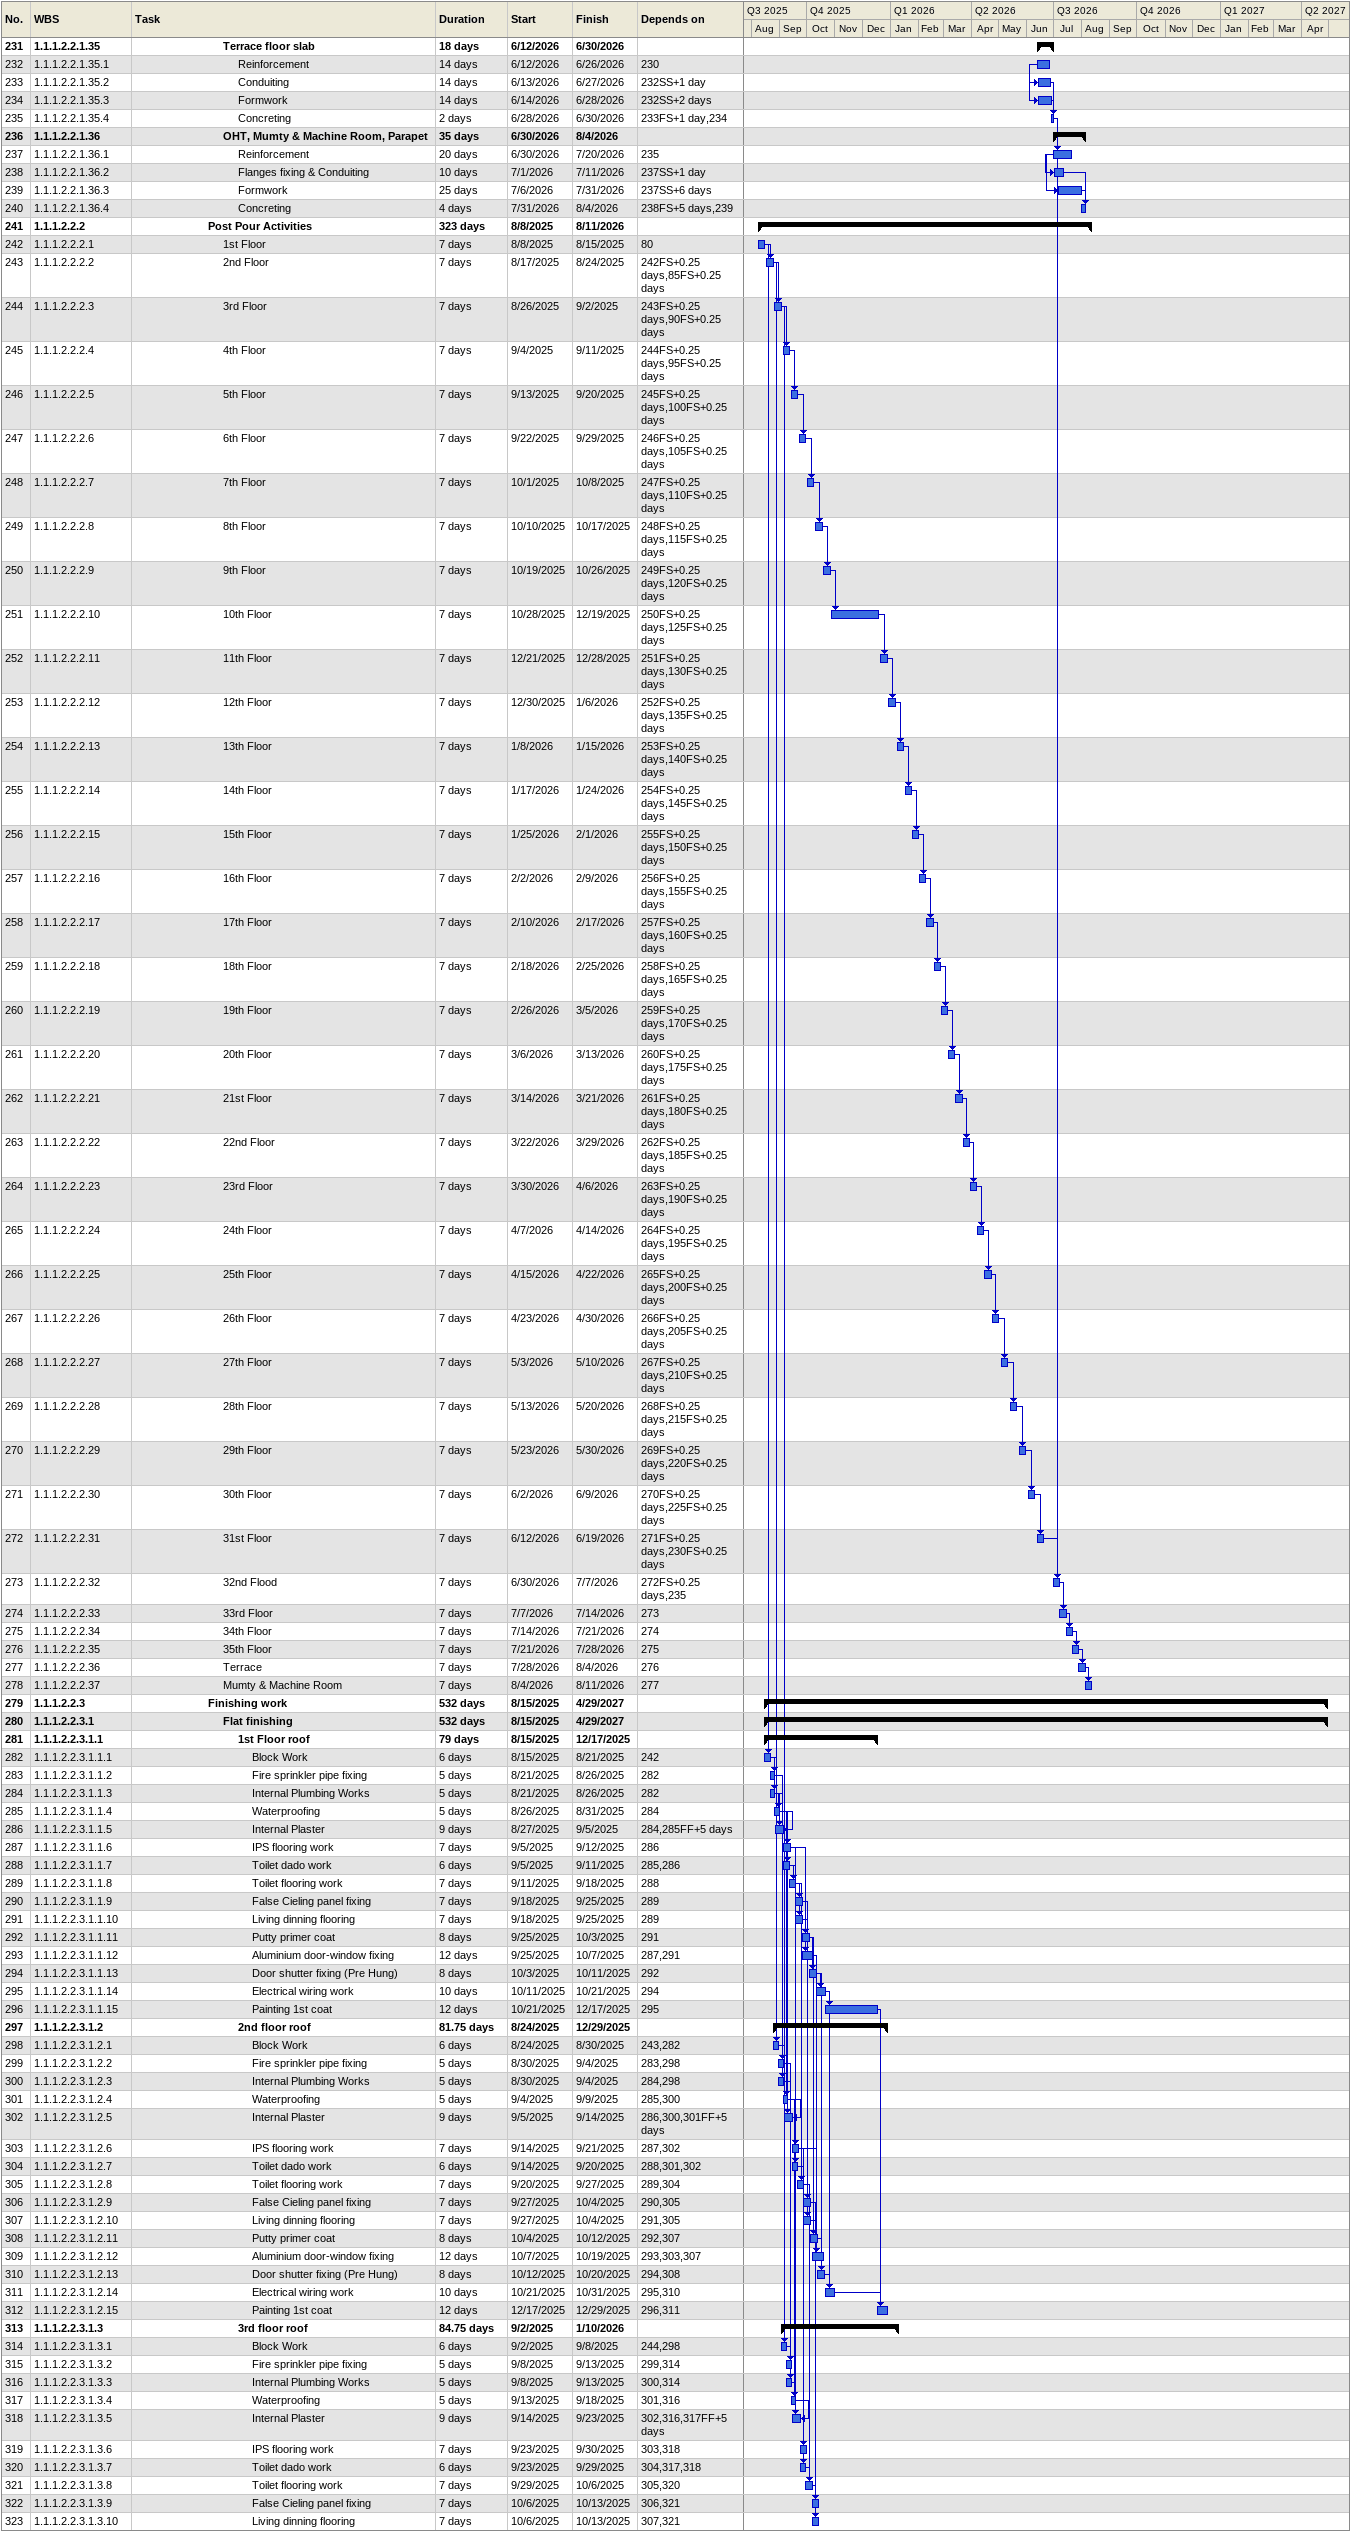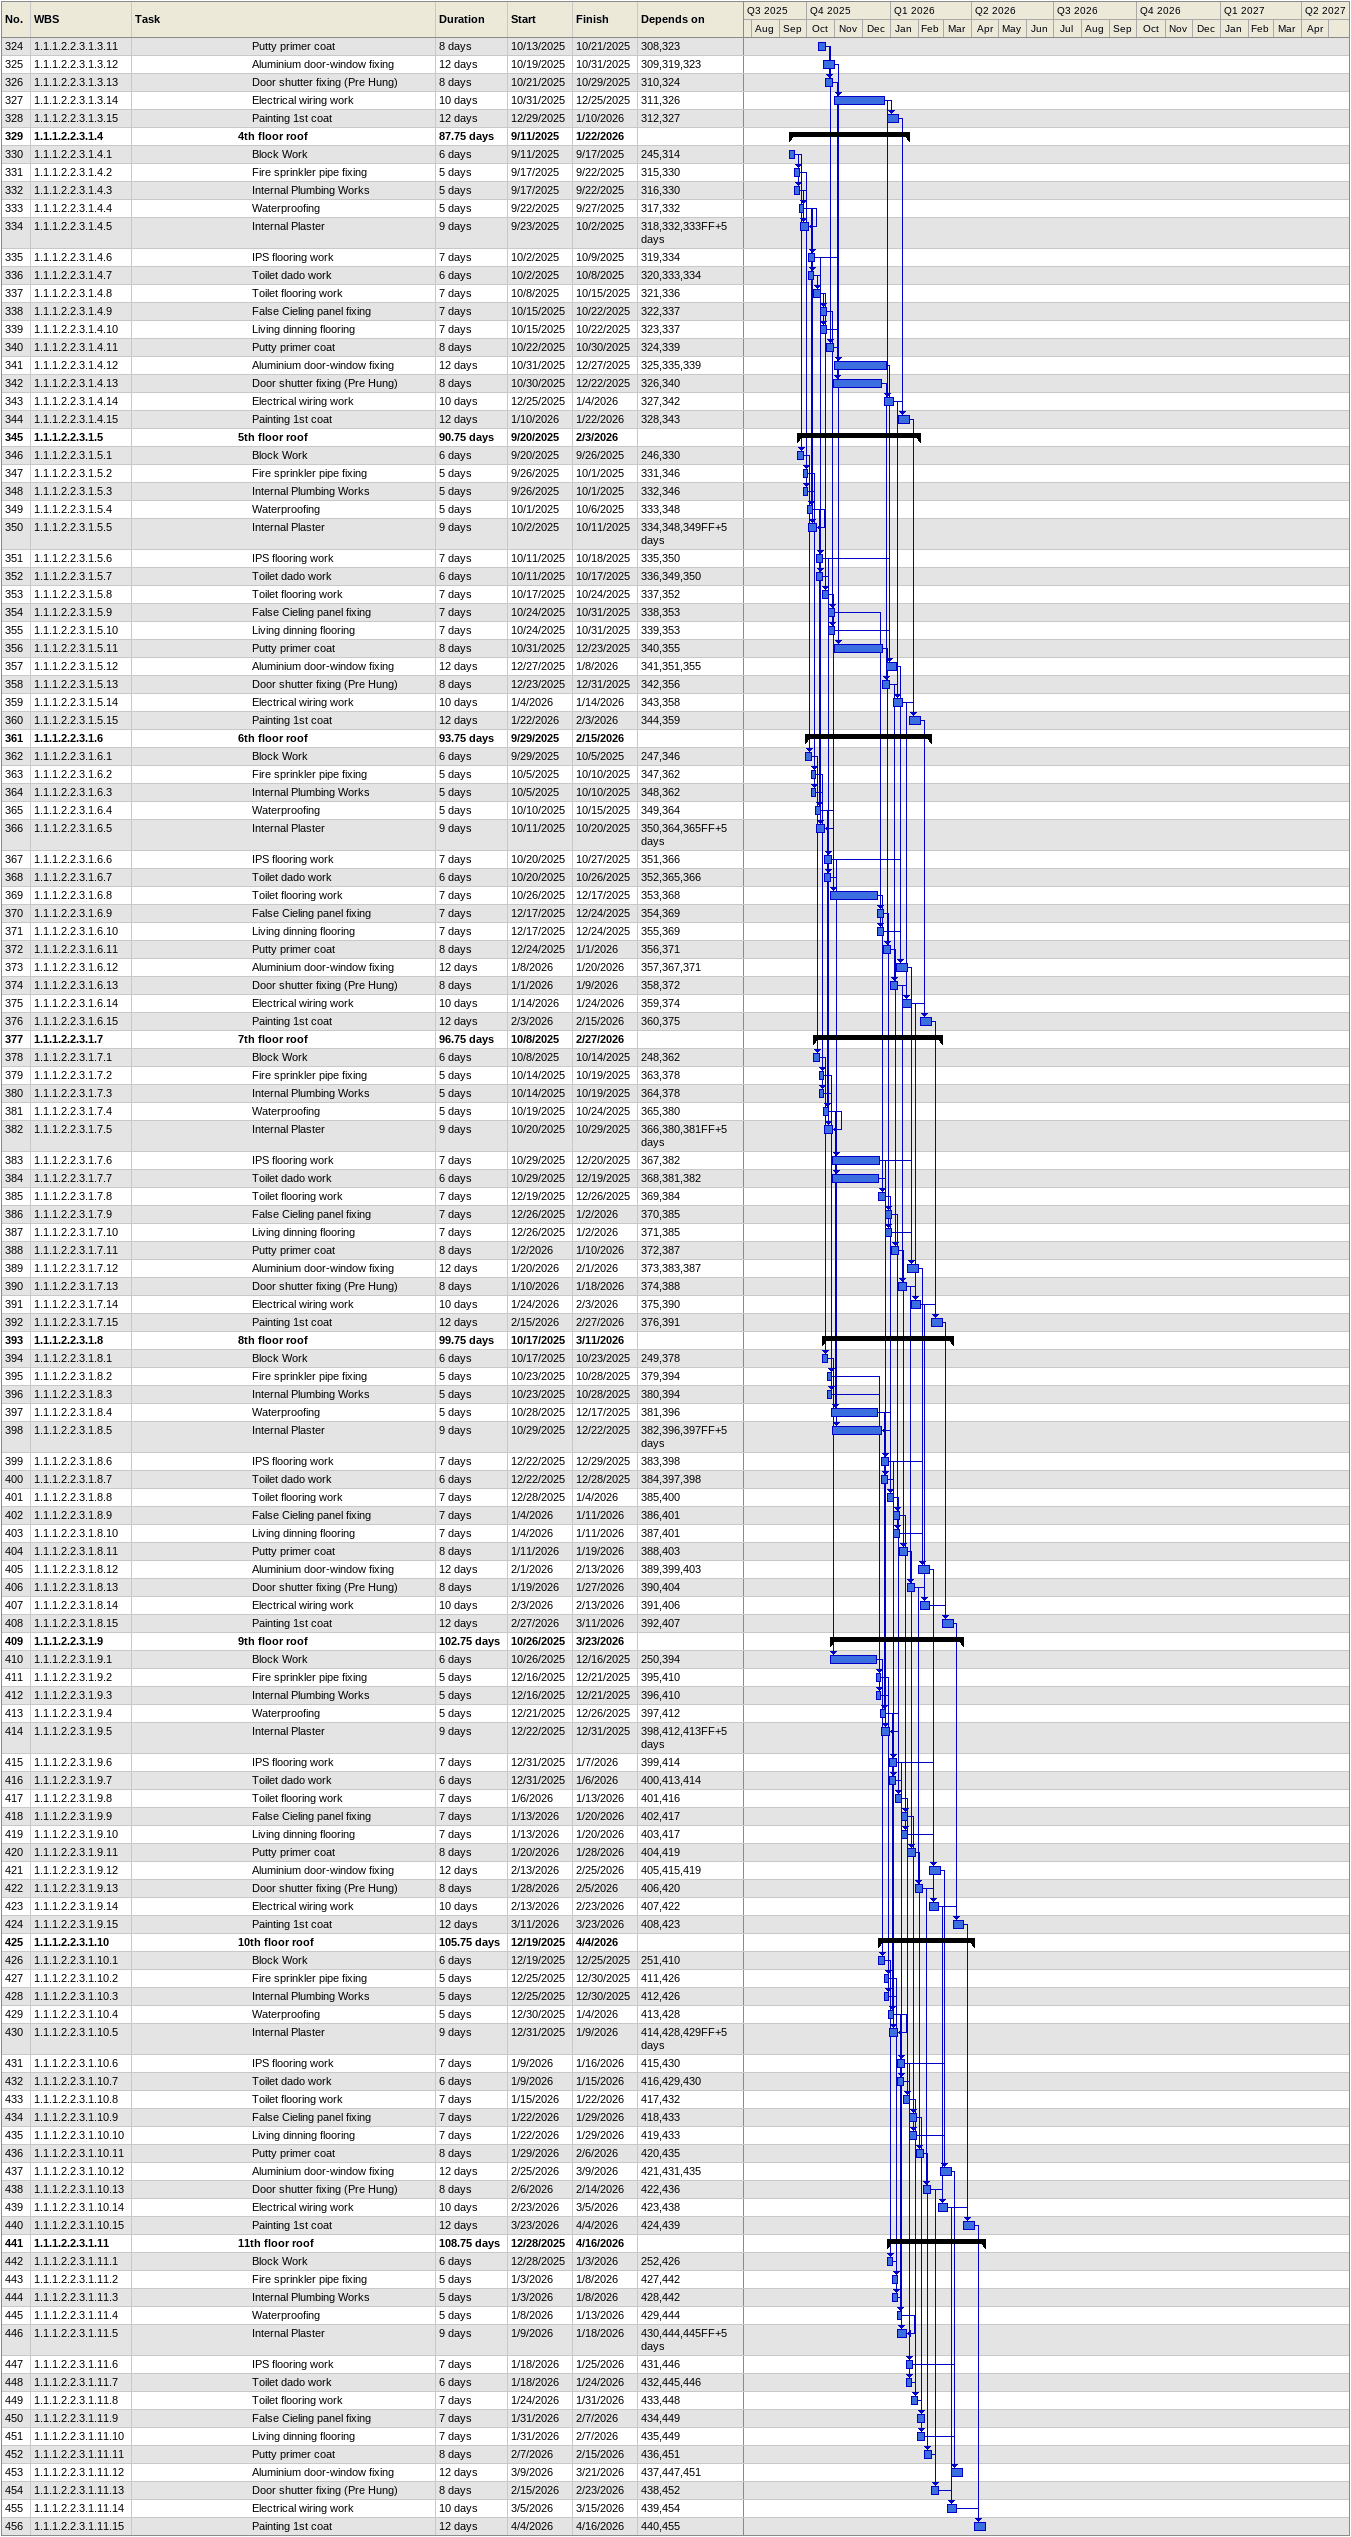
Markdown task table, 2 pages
| ID | WBS | Task | Duration | Start | Finish | Predecessors |
|---|---|---|---|---|---|---|
| 231 | 1.1.1.2.2.1.35 | **Terrace floor slab** | 18d | 2026-06-12 | 2026-06-30 |  |
| 232 | 1.1.1.2.2.1.35.1 | Reinforcement | 14d | 2026-06-12 | 2026-06-26 | 230 |
| 233 | 1.1.1.2.2.1.35.2 | Conduiting | 14d | 2026-06-13 | 2026-06-27 | 232SS+1d |
| 234 | 1.1.1.2.2.1.35.3 | Formwork | 14d | 2026-06-14 | 2026-06-28 | 232SS+2d |
| 235 | 1.1.1.2.2.1.35.4 | Concreting | 2d | 2026-06-28 | 2026-06-30 | 233FS+1d, 234 |
| 236 | 1.1.1.2.2.1.36 | **OHT, Mumty & Machine Room, Parapet** | 35d | 2026-06-30 | 2026-08-04 |  |
| 237 | 1.1.1.2.2.1.36.1 | Reinforcement | 20d | 2026-06-30 | 2026-07-20 | 235 |
| 238 | 1.1.1.2.2.1.36.2 | Flanges fixing & Conduiting | 10d | 2026-07-01 | 2026-07-11 | 237SS+1d |
| 239 | 1.1.1.2.2.1.36.3 | Formwork | 25d | 2026-07-06 | 2026-07-31 | 237SS+6d |
| 240 | 1.1.1.2.2.1.36.4 | Concreting | 4d | 2026-07-31 | 2026-08-04 | 238FS+5d, 239 |
| 241 | 1.1.1.2.2.2 | **Post Pour Activities** | 323d | 2025-08-08 | 2026-08-11 |  |
| 242 | 1.1.1.2.2.2.1 | 1st Floor | 7d | 2025-08-08 | 2025-08-15 | 80 |
| 243 | 1.1.1.2.2.2.2 | 2nd Floor | 7d | 2025-08-17 | 2025-08-24 | 242FS+0.25d, 85FS+0.25d |
| 244 | 1.1.1.2.2.2.3 | 3rd Floor | 7d | 2025-08-26 | 2025-09-02 | 243FS+0.25d, 90FS+0.25d |
| 245 | 1.1.1.2.2.2.4 | 4th Floor | 7d | 2025-09-04 | 2025-09-11 | 244FS+0.25d, 95FS+0.25d |
| 246 | 1.1.1.2.2.2.5 | 5th Floor | 7d | 2025-09-13 | 2025-09-20 | 245FS+0.25d, 100FS+0.25d |
| 247 | 1.1.1.2.2.2.6 | 6th Floor | 7d | 2025-09-22 | 2025-09-29 | 246FS+0.25d, 105FS+0.25d |
| 248 | 1.1.1.2.2.2.7 | 7th Floor | 7d | 2025-10-01 | 2025-10-08 | 247FS+0.25d, 110FS+0.25d |
| 249 | 1.1.1.2.2.2.8 | 8th Floor | 7d | 2025-10-10 | 2025-10-17 | 248FS+0.25d, 115FS+0.25d |
| 250 | 1.1.1.2.2.2.9 | 9th Floor | 7d | 2025-10-19 | 2025-10-26 | 249FS+0.25d, 120FS+0.25d |
| 251 | 1.1.1.2.2.2.10 | 10th Floor | 7d | 2025-10-28 | 2025-12-19 | 250FS+0.25d, 125FS+0.25d |
| 252 | 1.1.1.2.2.2.11 | 11th Floor | 7d | 2025-12-21 | 2025-12-28 | 251FS+0.25d, 130FS+0.25d |
| 253 | 1.1.1.2.2.2.12 | 12th Floor | 7d | 2025-12-30 | 2026-01-06 | 252FS+0.25d, 135FS+0.25d |
| 254 | 1.1.1.2.2.2.13 | 13th Floor | 7d | 2026-01-08 | 2026-01-15 | 253FS+0.25d, 140FS+0.25d |
| 255 | 1.1.1.2.2.2.14 | 14th Floor | 7d | 2026-01-17 | 2026-01-24 | 254FS+0.25d, 145FS+0.25d |
| 256 | 1.1.1.2.2.2.15 | 15th Floor | 7d | 2026-01-25 | 2026-02-01 | 255FS+0.25d, 150FS+0.25d |
| 257 | 1.1.1.2.2.2.16 | 16th Floor | 7d | 2026-02-02 | 2026-02-09 | 256FS+0.25d, 155FS+0.25d |
| 258 | 1.1.1.2.2.2.17 | 17th Floor | 7d | 2026-02-10 | 2026-02-17 | 257FS+0.25d, 160FS+0.25d |
| 259 | 1.1.1.2.2.2.18 | 18th Floor | 7d | 2026-02-18 | 2026-02-25 | 258FS+0.25d, 165FS+0.25d |
| 260 | 1.1.1.2.2.2.19 | 19th Floor | 7d | 2026-02-26 | 2026-03-05 | 259FS+0.25d, 170FS+0.25d |
| 261 | 1.1.1.2.2.2.20 | 20th Floor | 7d | 2026-03-06 | 2026-03-13 | 260FS+0.25d, 175FS+0.25d |
| 262 | 1.1.1.2.2.2.21 | 21st Floor | 7d | 2026-03-14 | 2026-03-21 | 261FS+0.25d, 180FS+0.25d |
| 263 | 1.1.1.2.2.2.22 | 22nd Floor | 7d | 2026-03-22 | 2026-03-29 | 262FS+0.25d, 185FS+0.25d |
| 264 | 1.1.1.2.2.2.23 | 23rd Floor | 7d | 2026-03-30 | 2026-04-06 | 263FS+0.25d, 190FS+0.25d |
| 265 | 1.1.1.2.2.2.24 | 24th Floor | 7d | 2026-04-07 | 2026-04-14 | 264FS+0.25d, 195FS+0.25d |
| 266 | 1.1.1.2.2.2.25 | 25th Floor | 7d | 2026-04-15 | 2026-04-22 | 265FS+0.25d, 200FS+0.25d |
| 267 | 1.1.1.2.2.2.26 | 26th Floor | 7d | 2026-04-23 | 2026-04-30 | 266FS+0.25d, 205FS+0.25d |
| 268 | 1.1.1.2.2.2.27 | 27th Floor | 7d | 2026-05-03 | 2026-05-10 | 267FS+0.25d, 210FS+0.25d |
| 269 | 1.1.1.2.2.2.28 | 28th Floor | 7d | 2026-05-13 | 2026-05-20 | 268FS+0.25d, 215FS+0.25d |
| 270 | 1.1.1.2.2.2.29 | 29th Floor | 7d | 2026-05-23 | 2026-05-30 | 269FS+0.25d, 220FS+0.25d |
| 271 | 1.1.1.2.2.2.30 | 30th Floor | 7d | 2026-06-02 | 2026-06-09 | 270FS+0.25d, 225FS+0.25d |
| 272 | 1.1.1.2.2.2.31 | 31st Floor | 7d | 2026-06-12 | 2026-06-19 | 271FS+0.25d, 230FS+0.25d |
| 273 | 1.1.1.2.2.2.32 | 32nd Flood | 7d | 2026-06-30 | 2026-07-07 | 272FS+0.25d, 235 |
| 274 | 1.1.1.2.2.2.33 | 33rd Floor | 7d | 2026-07-07 | 2026-07-14 | 273 |
| 275 | 1.1.1.2.2.2.34 | 34th Floor | 7d | 2026-07-14 | 2026-07-21 | 274 |
| 276 | 1.1.1.2.2.2.35 | 35th Floor | 7d | 2026-07-21 | 2026-07-28 | 275 |
| 277 | 1.1.1.2.2.2.36 | Terrace | 7d | 2026-07-28 | 2026-08-04 | 276 |
| 278 | 1.1.1.2.2.2.37 | Mumty & Machine Room | 7d | 2026-08-04 | 2026-08-11 | 277 |
| 279 | 1.1.1.2.2.3 | **Finishing work** | 532d | 2025-08-15 | 2027-04-29 |  |
| 280 | 1.1.1.2.2.3.1 | **Flat finishing** | 532d | 2025-08-15 | 2027-04-29 |  |
| 281 | 1.1.1.2.2.3.1.1 | **1st Floor roof** | 79d | 2025-08-15 | 2025-12-17 |  |
| 282 | 1.1.1.2.2.3.1.1.1 | Block Work | 6d | 2025-08-15 | 2025-08-21 | 242 |
| 283 | 1.1.1.2.2.3.1.1.2 | Fire sprinkler pipe fixing | 5d | 2025-08-21 | 2025-08-26 | 282 |
| 284 | 1.1.1.2.2.3.1.1.3 | Internal Plumbing Works | 5d | 2025-08-21 | 2025-08-26 | 282 |
| 285 | 1.1.1.2.2.3.1.1.4 | Waterproofing | 5d | 2025-08-26 | 2025-08-31 | 284 |
| 286 | 1.1.1.2.2.3.1.1.5 | Internal Plaster | 9d | 2025-08-27 | 2025-09-05 | 284, 285FF+5d |
| 287 | 1.1.1.2.2.3.1.1.6 | IPS flooring work | 7d | 2025-09-05 | 2025-09-12 | 286 |
| 288 | 1.1.1.2.2.3.1.1.7 | Toilet dado work | 6d | 2025-09-05 | 2025-09-11 | 285, 286 |
| 289 | 1.1.1.2.2.3.1.1.8 | Toilet flooring work | 7d | 2025-09-11 | 2025-09-18 | 288 |
| 290 | 1.1.1.2.2.3.1.1.9 | False Cieling panel fixing | 7d | 2025-09-18 | 2025-09-25 | 289 |
| 291 | 1.1.1.2.2.3.1.1.10 | Living dinning flooring | 7d | 2025-09-18 | 2025-09-25 | 289 |
| 292 | 1.1.1.2.2.3.1.1.11 | Putty primer coat | 8d | 2025-09-25 | 2025-10-03 | 291 |
| 293 | 1.1.1.2.2.3.1.1.12 | Aluminium door-window fixing | 12d | 2025-09-25 | 2025-10-07 | 287, 291 |
| 294 | 1.1.1.2.2.3.1.1.13 | Door shutter fixing (Pre Hung) | 8d | 2025-10-03 | 2025-10-11 | 292 |
| 295 | 1.1.1.2.2.3.1.1.14 | Electrical wiring work | 10d | 2025-10-11 | 2025-10-21 | 294 |
| 296 | 1.1.1.2.2.3.1.1.15 | Painting 1st coat | 12d | 2025-10-21 | 2025-12-17 | 295 |
| 297 | 1.1.1.2.2.3.1.2 | **2nd floor roof** | 81.75d | 2025-08-24 | 2025-12-29 |  |
| 298 | 1.1.1.2.2.3.1.2.1 | Block Work | 6d | 2025-08-24 | 2025-08-30 | 243, 282 |
| 299 | 1.1.1.2.2.3.1.2.2 | Fire sprinkler pipe fixing | 5d | 2025-08-30 | 2025-09-04 | 283, 298 |
| 300 | 1.1.1.2.2.3.1.2.3 | Internal Plumbing Works | 5d | 2025-08-30 | 2025-09-04 | 284, 298 |
| 301 | 1.1.1.2.2.3.1.2.4 | Waterproofing | 5d | 2025-09-04 | 2025-09-09 | 285, 300 |
| 302 | 1.1.1.2.2.3.1.2.5 | Internal Plaster | 9d | 2025-09-05 | 2025-09-14 | 286, 300, 301FF+5d |
| 303 | 1.1.1.2.2.3.1.2.6 | IPS flooring work | 7d | 2025-09-14 | 2025-09-21 | 287, 302 |
| 304 | 1.1.1.2.2.3.1.2.7 | Toilet dado work | 6d | 2025-09-14 | 2025-09-20 | 288, 301, 302 |
| 305 | 1.1.1.2.2.3.1.2.8 | Toilet flooring work | 7d | 2025-09-20 | 2025-09-27 | 289, 304 |
| 306 | 1.1.1.2.2.3.1.2.9 | False Cieling panel fixing | 7d | 2025-09-27 | 2025-10-04 | 290, 305 |
| 307 | 1.1.1.2.2.3.1.2.10 | Living dinning flooring | 7d | 2025-09-27 | 2025-10-04 | 291, 305 |
| 308 | 1.1.1.2.2.3.1.2.11 | Putty primer coat | 8d | 2025-10-04 | 2025-10-12 | 292, 307 |
| 309 | 1.1.1.2.2.3.1.2.12 | Aluminium door-window fixing | 12d | 2025-10-07 | 2025-10-19 | 293, 303, 307 |
| 310 | 1.1.1.2.2.3.1.2.13 | Door shutter fixing (Pre Hung) | 8d | 2025-10-12 | 2025-10-20 | 294, 308 |
| 311 | 1.1.1.2.2.3.1.2.14 | Electrical wiring work | 10d | 2025-10-21 | 2025-10-31 | 295, 310 |
| 312 | 1.1.1.2.2.3.1.2.15 | Painting 1st coat | 12d | 2025-12-17 | 2025-12-29 | 296, 311 |
| 313 | 1.1.1.2.2.3.1.3 | **3rd floor roof** | 84.75d | 2025-09-02 | 2026-01-10 |  |
| 314 | 1.1.1.2.2.3.1.3.1 | Block Work | 6d | 2025-09-02 | 2025-09-08 | 244, 298 |
| 315 | 1.1.1.2.2.3.1.3.2 | Fire sprinkler pipe fixing | 5d | 2025-09-08 | 2025-09-13 | 299, 314 |
| 316 | 1.1.1.2.2.3.1.3.3 | Internal Plumbing Works | 5d | 2025-09-08 | 2025-09-13 | 300, 314 |
| 317 | 1.1.1.2.2.3.1.3.4 | Waterproofing | 5d | 2025-09-13 | 2025-09-18 | 301, 316 |
| 318 | 1.1.1.2.2.3.1.3.5 | Internal Plaster | 9d | 2025-09-14 | 2025-09-23 | 302, 316, 317FF+5d |
| 319 | 1.1.1.2.2.3.1.3.6 | IPS flooring work | 7d | 2025-09-23 | 2025-09-30 | 303, 318 |
| 320 | 1.1.1.2.2.3.1.3.7 | Toilet dado work | 6d | 2025-09-23 | 2025-09-29 | 304, 317, 318 |
| 321 | 1.1.1.2.2.3.1.3.8 | Toilet flooring work | 7d | 2025-09-29 | 2025-10-06 | 305, 320 |
| 322 | 1.1.1.2.2.3.1.3.9 | False Cieling panel fixing | 7d | 2025-10-06 | 2025-10-13 | 306, 321 |
| 323 | 1.1.1.2.2.3.1.3.10 | Living dinning flooring | 7d | 2025-10-06 | 2025-10-13 | 307, 321 |
| 324 | 1.1.1.2.2.3.1.3.11 | Putty primer coat | 8d | 2025-10-13 | 2025-10-21 | 308, 323 |
| 325 | 1.1.1.2.2.3.1.3.12 | Aluminium door-window fixing | 12d | 2025-10-19 | 2025-10-31 | 309, 319, 323 |
| 326 | 1.1.1.2.2.3.1.3.13 | Door shutter fixing (Pre Hung) | 8d | 2025-10-21 | 2025-10-29 | 310, 324 |
| 327 | 1.1.1.2.2.3.1.3.14 | Electrical wiring work | 10d | 2025-10-31 | 2025-12-25 | 311, 326 |
| 328 | 1.1.1.2.2.3.1.3.15 | Painting 1st coat | 12d | 2025-12-29 | 2026-01-10 | 312, 327 |
| 329 | 1.1.1.2.2.3.1.4 | **4th floor roof** | 87.75d | 2025-09-11 | 2026-01-22 |  |
| 330 | 1.1.1.2.2.3.1.4.1 | Block Work | 6d | 2025-09-11 | 2025-09-17 | 245, 314 |
| 331 | 1.1.1.2.2.3.1.4.2 | Fire sprinkler pipe fixing | 5d | 2025-09-17 | 2025-09-22 | 315, 330 |
| 332 | 1.1.1.2.2.3.1.4.3 | Internal Plumbing Works | 5d | 2025-09-17 | 2025-09-22 | 316, 330 |
| 333 | 1.1.1.2.2.3.1.4.4 | Waterproofing | 5d | 2025-09-22 | 2025-09-27 | 317, 332 |
| 334 | 1.1.1.2.2.3.1.4.5 | Internal Plaster | 9d | 2025-09-23 | 2025-10-02 | 318, 332, 333FF+5d |
| 335 | 1.1.1.2.2.3.1.4.6 | IPS flooring work | 7d | 2025-10-02 | 2025-10-09 | 319, 334 |
| 336 | 1.1.1.2.2.3.1.4.7 | Toilet dado work | 6d | 2025-10-02 | 2025-10-08 | 320, 333, 334 |
| 337 | 1.1.1.2.2.3.1.4.8 | Toilet flooring work | 7d | 2025-10-08 | 2025-10-15 | 321, 336 |
| 338 | 1.1.1.2.2.3.1.4.9 | False Cieling panel fixing | 7d | 2025-10-15 | 2025-10-22 | 322, 337 |
| 339 | 1.1.1.2.2.3.1.4.10 | Living dinning flooring | 7d | 2025-10-15 | 2025-10-22 | 323, 337 |
| 340 | 1.1.1.2.2.3.1.4.11 | Putty primer coat | 8d | 2025-10-22 | 2025-10-30 | 324, 339 |
| 341 | 1.1.1.2.2.3.1.4.12 | Aluminium door-window fixing | 12d | 2025-10-31 | 2025-12-27 | 325, 335, 339 |
| 342 | 1.1.1.2.2.3.1.4.13 | Door shutter fixing (Pre Hung) | 8d | 2025-10-30 | 2025-12-22 | 326, 340 |
| 343 | 1.1.1.2.2.3.1.4.14 | Electrical wiring work | 10d | 2025-12-25 | 2026-01-04 | 327, 342 |
| 344 | 1.1.1.2.2.3.1.4.15 | Painting 1st coat | 12d | 2026-01-10 | 2026-01-22 | 328, 343 |
| 345 | 1.1.1.2.2.3.1.5 | **5th floor roof** | 90.75d | 2025-09-20 | 2026-02-03 |  |
| 346 | 1.1.1.2.2.3.1.5.1 | Block Work | 6d | 2025-09-20 | 2025-09-26 | 246, 330 |
| 347 | 1.1.1.2.2.3.1.5.2 | Fire sprinkler pipe fixing | 5d | 2025-09-26 | 2025-10-01 | 331, 346 |
| 348 | 1.1.1.2.2.3.1.5.3 | Internal Plumbing Works | 5d | 2025-09-26 | 2025-10-01 | 332, 346 |
| 349 | 1.1.1.2.2.3.1.5.4 | Waterproofing | 5d | 2025-10-01 | 2025-10-06 | 333, 348 |
| 350 | 1.1.1.2.2.3.1.5.5 | Internal Plaster | 9d | 2025-10-02 | 2025-10-11 | 334, 348, 349FF+5d |
| 351 | 1.1.1.2.2.3.1.5.6 | IPS flooring work | 7d | 2025-10-11 | 2025-10-18 | 335, 350 |
| 352 | 1.1.1.2.2.3.1.5.7 | Toilet dado work | 6d | 2025-10-11 | 2025-10-17 | 336, 349, 350 |
| 353 | 1.1.1.2.2.3.1.5.8 | Toilet flooring work | 7d | 2025-10-17 | 2025-10-24 | 337, 352 |
| 354 | 1.1.1.2.2.3.1.5.9 | False Cieling panel fixing | 7d | 2025-10-24 | 2025-10-31 | 338, 353 |
| 355 | 1.1.1.2.2.3.1.5.10 | Living dinning flooring | 7d | 2025-10-24 | 2025-10-31 | 339, 353 |
| 356 | 1.1.1.2.2.3.1.5.11 | Putty primer coat | 8d | 2025-10-31 | 2025-12-23 | 340, 355 |
| 357 | 1.1.1.2.2.3.1.5.12 | Aluminium door-window fixing | 12d | 2025-12-27 | 2026-01-08 | 341, 351, 355 |
| 358 | 1.1.1.2.2.3.1.5.13 | Door shutter fixing (Pre Hung) | 8d | 2025-12-23 | 2025-12-31 | 342, 356 |
| 359 | 1.1.1.2.2.3.1.5.14 | Electrical wiring work | 10d | 2026-01-04 | 2026-01-14 | 343, 358 |
| 360 | 1.1.1.2.2.3.1.5.15 | Painting 1st coat | 12d | 2026-01-22 | 2026-02-03 | 344, 359 |
| 361 | 1.1.1.2.2.3.1.6 | **6th floor roof** | 93.75d | 2025-09-29 | 2026-02-15 |  |
| 362 | 1.1.1.2.2.3.1.6.1 | Block Work | 6d | 2025-09-29 | 2025-10-05 | 247, 346 |
| 363 | 1.1.1.2.2.3.1.6.2 | Fire sprinkler pipe fixing | 5d | 2025-10-05 | 2025-10-10 | 347, 362 |
| 364 | 1.1.1.2.2.3.1.6.3 | Internal Plumbing Works | 5d | 2025-10-05 | 2025-10-10 | 348, 362 |
| 365 | 1.1.1.2.2.3.1.6.4 | Waterproofing | 5d | 2025-10-10 | 2025-10-15 | 349, 364 |
| 366 | 1.1.1.2.2.3.1.6.5 | Internal Plaster | 9d | 2025-10-11 | 2025-10-20 | 350, 364, 365FF+5d |
| 367 | 1.1.1.2.2.3.1.6.6 | IPS flooring work | 7d | 2025-10-20 | 2025-10-27 | 351, 366 |
| 368 | 1.1.1.2.2.3.1.6.7 | Toilet dado work | 6d | 2025-10-20 | 2025-10-26 | 352, 365, 366 |
| 369 | 1.1.1.2.2.3.1.6.8 | Toilet flooring work | 7d | 2025-10-26 | 2025-12-17 | 353, 368 |
| 370 | 1.1.1.2.2.3.1.6.9 | False Cieling panel fixing | 7d | 2025-12-17 | 2025-12-24 | 354, 369 |
| 371 | 1.1.1.2.2.3.1.6.10 | Living dinning flooring | 7d | 2025-12-17 | 2025-12-24 | 355, 369 |
| 372 | 1.1.1.2.2.3.1.6.11 | Putty primer coat | 8d | 2025-12-24 | 2026-01-01 | 356, 371 |
| 373 | 1.1.1.2.2.3.1.6.12 | Aluminium door-window fixing | 12d | 2026-01-08 | 2026-01-20 | 357, 367, 371 |
| 374 | 1.1.1.2.2.3.1.6.13 | Door shutter fixing (Pre Hung) | 8d | 2026-01-01 | 2026-01-09 | 358, 372 |
| 375 | 1.1.1.2.2.3.1.6.14 | Electrical wiring work | 10d | 2026-01-14 | 2026-01-24 | 359, 374 |
| 376 | 1.1.1.2.2.3.1.6.15 | Painting 1st coat | 12d | 2026-02-03 | 2026-02-15 | 360, 375 |
| 377 | 1.1.1.2.2.3.1.7 | **7th floor roof** | 96.75d | 2025-10-08 | 2026-02-27 |  |
| 378 | 1.1.1.2.2.3.1.7.1 | Block Work | 6d | 2025-10-08 | 2025-10-14 | 248, 362 |
| 379 | 1.1.1.2.2.3.1.7.2 | Fire sprinkler pipe fixing | 5d | 2025-10-14 | 2025-10-19 | 363, 378 |
| 380 | 1.1.1.2.2.3.1.7.3 | Internal Plumbing Works | 5d | 2025-10-14 | 2025-10-19 | 364, 378 |
| 381 | 1.1.1.2.2.3.1.7.4 | Waterproofing | 5d | 2025-10-19 | 2025-10-24 | 365, 380 |
| 382 | 1.1.1.2.2.3.1.7.5 | Internal Plaster | 9d | 2025-10-20 | 2025-10-29 | 366, 380, 381FF+5d |
| 383 | 1.1.1.2.2.3.1.7.6 | IPS flooring work | 7d | 2025-10-29 | 2025-12-20 | 367, 382 |
| 384 | 1.1.1.2.2.3.1.7.7 | Toilet dado work | 6d | 2025-10-29 | 2025-12-19 | 368, 381, 382 |
| 385 | 1.1.1.2.2.3.1.7.8 | Toilet flooring work | 7d | 2025-12-19 | 2025-12-26 | 369, 384 |
| 386 | 1.1.1.2.2.3.1.7.9 | False Cieling panel fixing | 7d | 2025-12-26 | 2026-01-02 | 370, 385 |
| 387 | 1.1.1.2.2.3.1.7.10 | Living dinning flooring | 7d | 2025-12-26 | 2026-01-02 | 371, 385 |
| 388 | 1.1.1.2.2.3.1.7.11 | Putty primer coat | 8d | 2026-01-02 | 2026-01-10 | 372, 387 |
| 389 | 1.1.1.2.2.3.1.7.12 | Aluminium door-window fixing | 12d | 2026-01-20 | 2026-02-01 | 373, 383, 387 |
| 390 | 1.1.1.2.2.3.1.7.13 | Door shutter fixing (Pre Hung) | 8d | 2026-01-10 | 2026-01-18 | 374, 388 |
| 391 | 1.1.1.2.2.3.1.7.14 | Electrical wiring work | 10d | 2026-01-24 | 2026-02-03 | 375, 390 |
| 392 | 1.1.1.2.2.3.1.7.15 | Painting 1st coat | 12d | 2026-02-15 | 2026-02-27 | 376, 391 |
| 393 | 1.1.1.2.2.3.1.8 | **8th floor roof** | 99.75d | 2025-10-17 | 2026-03-11 |  |
| 394 | 1.1.1.2.2.3.1.8.1 | Block Work | 6d | 2025-10-17 | 2025-10-23 | 249, 378 |
| 395 | 1.1.1.2.2.3.1.8.2 | Fire sprinkler pipe fixing | 5d | 2025-10-23 | 2025-10-28 | 379, 394 |
| 396 | 1.1.1.2.2.3.1.8.3 | Internal Plumbing Works | 5d | 2025-10-23 | 2025-10-28 | 380, 394 |
| 397 | 1.1.1.2.2.3.1.8.4 | Waterproofing | 5d | 2025-10-28 | 2025-12-17 | 381, 396 |
| 398 | 1.1.1.2.2.3.1.8.5 | Internal Plaster | 9d | 2025-10-29 | 2025-12-22 | 382, 396, 397FF+5d |
| 399 | 1.1.1.2.2.3.1.8.6 | IPS flooring work | 7d | 2025-12-22 | 2025-12-29 | 383, 398 |
| 400 | 1.1.1.2.2.3.1.8.7 | Toilet dado work | 6d | 2025-12-22 | 2025-12-28 | 384, 397, 398 |
| 401 | 1.1.1.2.2.3.1.8.8 | Toilet flooring work | 7d | 2025-12-28 | 2026-01-04 | 385, 400 |
| 402 | 1.1.1.2.2.3.1.8.9 | False Cieling panel fixing | 7d | 2026-01-04 | 2026-01-11 | 386, 401 |
| 403 | 1.1.1.2.2.3.1.8.10 | Living dinning flooring | 7d | 2026-01-04 | 2026-01-11 | 387, 401 |
| 404 | 1.1.1.2.2.3.1.8.11 | Putty primer coat | 8d | 2026-01-11 | 2026-01-19 | 388, 403 |
| 405 | 1.1.1.2.2.3.1.8.12 | Aluminium door-window fixing | 12d | 2026-02-01 | 2026-02-13 | 389, 399, 403 |
| 406 | 1.1.1.2.2.3.1.8.13 | Door shutter fixing (Pre Hung) | 8d | 2026-01-19 | 2026-01-27 | 390, 404 |
| 407 | 1.1.1.2.2.3.1.8.14 | Electrical wiring work | 10d | 2026-02-03 | 2026-02-13 | 391, 406 |
| 408 | 1.1.1.2.2.3.1.8.15 | Painting 1st coat | 12d | 2026-02-27 | 2026-03-11 | 392, 407 |
| 409 | 1.1.1.2.2.3.1.9 | **9th floor roof** | 102.75d | 2025-10-26 | 2026-03-23 |  |
| 410 | 1.1.1.2.2.3.1.9.1 | Block Work | 6d | 2025-10-26 | 2025-12-16 | 250, 394 |
| 411 | 1.1.1.2.2.3.1.9.2 | Fire sprinkler pipe fixing | 5d | 2025-12-16 | 2025-12-21 | 395, 410 |
| 412 | 1.1.1.2.2.3.1.9.3 | Internal Plumbing Works | 5d | 2025-12-16 | 2025-12-21 | 396, 410 |
| 413 | 1.1.1.2.2.3.1.9.4 | Waterproofing | 5d | 2025-12-21 | 2025-12-26 | 397, 412 |
| 414 | 1.1.1.2.2.3.1.9.5 | Internal Plaster | 9d | 2025-12-22 | 2025-12-31 | 398, 412, 413FF+5d |
| 415 | 1.1.1.2.2.3.1.9.6 | IPS flooring work | 7d | 2025-12-31 | 2026-01-07 | 399, 414 |
| 416 | 1.1.1.2.2.3.1.9.7 | Toilet dado work | 6d | 2025-12-31 | 2026-01-06 | 400, 413, 414 |
| 417 | 1.1.1.2.2.3.1.9.8 | Toilet flooring work | 7d | 2026-01-06 | 2026-01-13 | 401, 416 |
| 418 | 1.1.1.2.2.3.1.9.9 | False Cieling panel fixing | 7d | 2026-01-13 | 2026-01-20 | 402, 417 |
| 419 | 1.1.1.2.2.3.1.9.10 | Living dinning flooring | 7d | 2026-01-13 | 2026-01-20 | 403, 417 |
| 420 | 1.1.1.2.2.3.1.9.11 | Putty primer coat | 8d | 2026-01-20 | 2026-01-28 | 404, 419 |
| 421 | 1.1.1.2.2.3.1.9.12 | Aluminium door-window fixing | 12d | 2026-02-13 | 2026-02-25 | 405, 415, 419 |
| 422 | 1.1.1.2.2.3.1.9.13 | Door shutter fixing (Pre Hung) | 8d | 2026-01-28 | 2026-02-05 | 406, 420 |
| 423 | 1.1.1.2.2.3.1.9.14 | Electrical wiring work | 10d | 2026-02-13 | 2026-02-23 | 407, 422 |
| 424 | 1.1.1.2.2.3.1.9.15 | Painting 1st coat | 12d | 2026-03-11 | 2026-03-23 | 408, 423 |
| 425 | 1.1.1.2.2.3.1.10 | **10th floor roof** | 105.75d | 2025-12-19 | 2026-04-04 |  |
| 426 | 1.1.1.2.2.3.1.10.1 | Block Work | 6d | 2025-12-19 | 2025-12-25 | 251, 410 |
| 427 | 1.1.1.2.2.3.1.10.2 | Fire sprinkler pipe fixing | 5d | 2025-12-25 | 2025-12-30 | 411, 426 |
| 428 | 1.1.1.2.2.3.1.10.3 | Internal Plumbing Works | 5d | 2025-12-25 | 2025-12-30 | 412, 426 |
| 429 | 1.1.1.2.2.3.1.10.4 | Waterproofing | 5d | 2025-12-30 | 2026-01-04 | 413, 428 |
| 430 | 1.1.1.2.2.3.1.10.5 | Internal Plaster | 9d | 2025-12-31 | 2026-01-09 | 414, 428, 429FF+5d |
| 431 | 1.1.1.2.2.3.1.10.6 | IPS flooring work | 7d | 2026-01-09 | 2026-01-16 | 415, 430 |
| 432 | 1.1.1.2.2.3.1.10.7 | Toilet dado work | 6d | 2026-01-09 | 2026-01-15 | 416, 429, 430 |
| 433 | 1.1.1.2.2.3.1.10.8 | Toilet flooring work | 7d | 2026-01-15 | 2026-01-22 | 417, 432 |
| 434 | 1.1.1.2.2.3.1.10.9 | False Cieling panel fixing | 7d | 2026-01-22 | 2026-01-29 | 418, 433 |
| 435 | 1.1.1.2.2.3.1.10.10 | Living dinning flooring | 7d | 2026-01-22 | 2026-01-29 | 419, 433 |
| 436 | 1.1.1.2.2.3.1.10.11 | Putty primer coat | 8d | 2026-01-29 | 2026-02-06 | 420, 435 |
| 437 | 1.1.1.2.2.3.1.10.12 | Aluminium door-window fixing | 12d | 2026-02-25 | 2026-03-09 | 421, 431, 435 |
| 438 | 1.1.1.2.2.3.1.10.13 | Door shutter fixing (Pre Hung) | 8d | 2026-02-06 | 2026-02-14 | 422, 436 |
| 439 | 1.1.1.2.2.3.1.10.14 | Electrical wiring work | 10d | 2026-02-23 | 2026-03-05 | 423, 438 |
| 440 | 1.1.1.2.2.3.1.10.15 | Painting 1st coat | 12d | 2026-03-23 | 2026-04-04 | 424, 439 |
| 441 | 1.1.1.2.2.3.1.11 | **11th floor roof** | 108.75d | 2025-12-28 | 2026-04-16 |  |
| 442 | 1.1.1.2.2.3.1.11.1 | Block Work | 6d | 2025-12-28 | 2026-01-03 | 252, 426 |
| 443 | 1.1.1.2.2.3.1.11.2 | Fire sprinkler pipe fixing | 5d | 2026-01-03 | 2026-01-08 | 427, 442 |
| 444 | 1.1.1.2.2.3.1.11.3 | Internal Plumbing Works | 5d | 2026-01-03 | 2026-01-08 | 428, 442 |
| 445 | 1.1.1.2.2.3.1.11.4 | Waterproofing | 5d | 2026-01-08 | 2026-01-13 | 429, 444 |
| 446 | 1.1.1.2.2.3.1.11.5 | Internal Plaster | 9d | 2026-01-09 | 2026-01-18 | 430, 444, 445FF+5d |
| 447 | 1.1.1.2.2.3.1.11.6 | IPS flooring work | 7d | 2026-01-18 | 2026-01-25 | 431, 446 |
| 448 | 1.1.1.2.2.3.1.11.7 | Toilet dado work | 6d | 2026-01-18 | 2026-01-24 | 432, 445, 446 |
| 449 | 1.1.1.2.2.3.1.11.8 | Toilet flooring work | 7d | 2026-01-24 | 2026-01-31 | 433, 448 |
| 450 | 1.1.1.2.2.3.1.11.9 | False Cieling panel fixing | 7d | 2026-01-31 | 2026-02-07 | 434, 449 |
| 451 | 1.1.1.2.2.3.1.11.10 | Living dinning flooring | 7d | 2026-01-31 | 2026-02-07 | 435, 449 |
| 452 | 1.1.1.2.2.3.1.11.11 | Putty primer coat | 8d | 2026-02-07 | 2026-02-15 | 436, 451 |
| 453 | 1.1.1.2.2.3.1.11.12 | Aluminium door-window fixing | 12d | 2026-03-09 | 2026-03-21 | 437, 447, 451 |
| 454 | 1.1.1.2.2.3.1.11.13 | Door shutter fixing (Pre Hung) | 8d | 2026-02-15 | 2026-02-23 | 438, 452 |
| 455 | 1.1.1.2.2.3.1.11.14 | Electrical wiring work | 10d | 2026-03-05 | 2026-03-15 | 439, 454 |
| 456 | 1.1.1.2.2.3.1.11.15 | Painting 1st coat | 12d | 2026-04-04 | 2026-04-16 | 440, 455 |
